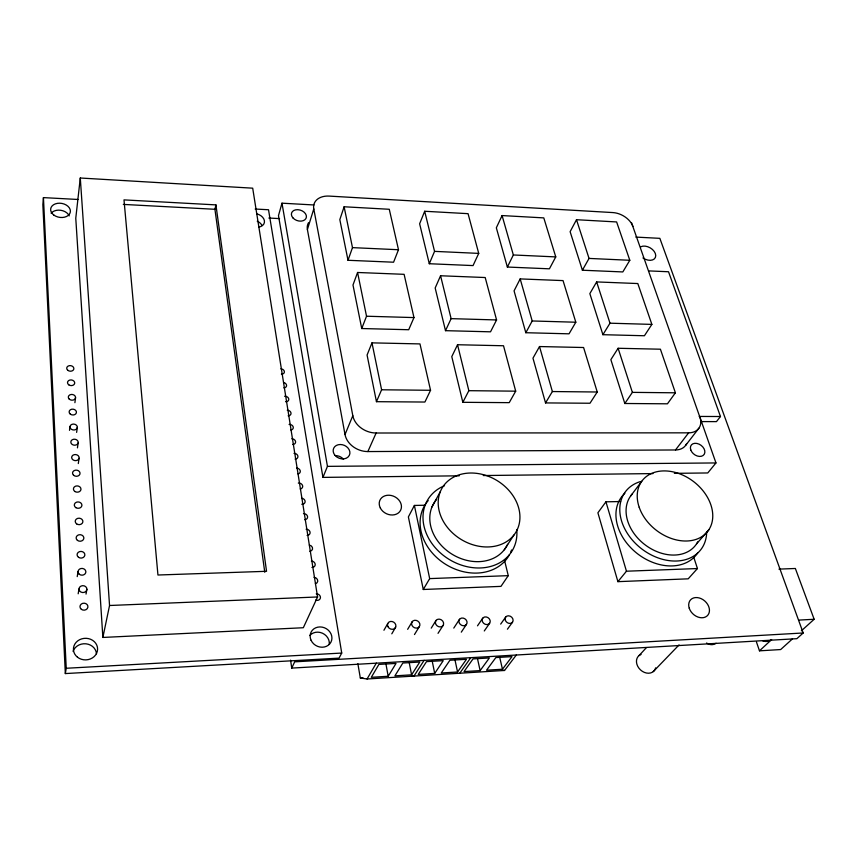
<?xml version="1.0" encoding="UTF-8"?>
<svg xmlns="http://www.w3.org/2000/svg" width="857" height="857" viewBox="0 0 857 857"><rect width="100%" height="100%" fill="white"/><g stroke="black" fill="none" stroke-linecap="round" stroke-linejoin="round"><path stroke-width="1.29" d="M78.062 199.477L43.439 197.613L42.85 204.587L65.336 673.57L339.051 658.122L341.729 653.055L268.52 209.751L255.193 209.033M80.29 178.01L75.77 218.235L102.872 637.447L303.324 627.731L317.572 596.965L252.697 188.176L80.29 178.01L109.546 605.503L102.872 637.447M69.503 430.343L69.985 426.625M74.902 402.683L75.566 397.659M76.627 432.378L77.312 427.429A3.685 2.957 6.2 0 0 72.095 424.29A3.685 2.957 6.2 0 0 71.538 429.378A3.685 2.957 6.2 0 0 77.312 427.429M77.441 447.868L78.137 442.962A3.707 2.999 5.8 0 0 73.381 439.309A3.707 2.999 5.8 0 0 72.031 444.344A3.707 2.999 5.8 0 0 78.137 442.962M78.298 463.562L79.069 458.259A3.739 3.042 5.5 0 0 74.141 454.681A3.739 3.042 5.5 0 0 72.984 459.845A3.739 3.042 5.5 0 0 79.069 458.259M77.226 576.611L78.03 571.694M78.18 593.794L78.994 588.952M65.336 673.57L66.235 668.267L43.439 197.613M86.032 594.094L86.889 589.252A3.953 3.439 1.5 0 0 81.094 586.059A3.953 3.439 1.5 0 0 80.847 592.005A3.953 3.439 1.5 0 0 86.889 589.252M264.77 572.294L214.925 209.29L215.921 204.887L123.997 199.885L157.945 575.015L266.548 571.298L215.921 204.887M314.005 204.973L281.985 203.184L278.482 215.61L322.939 477.392L459.234 475.817M686.607 443.733A18.983 13.669 35 0 1 675.509 449.968L367.867 451.564A20.332 16.208 23.3 0 1 345.017 434.531L307.395 229.515L313.78 208.937A18.822 13.241 19.6 0 1 329.184 196.092L612.905 212.579A17.408 11.495 28.7 0 1 632.905 226.409M344.118 206.773L339.822 219.596L348.006 260.282L393.577 262.21L398.494 249.73L389.271 209.279L344.118 206.773L352.484 247.63L348.006 260.282M357.573 272.483L352.988 285.017L361.74 328.531L408.703 329.731L413.974 317.583L404.108 274.326L357.573 272.483L366.528 316.222L361.74 328.531M424.686 211.261L419.63 223.784L429.293 263.731L473.053 265.584L478.72 253.393L468.061 213.672L424.686 211.261L434.553 251.369L429.293 263.731M371.981 342.864L367.075 355.034L376.459 401.687L424.911 402.04L430.546 390.289L419.973 343.914L371.981 342.864L381.601 389.785L376.459 401.687M322.939 477.392L327.449 466.358L281.985 203.184M345.017 434.531L352.816 415.709L313.78 208.937M440.562 275.761L435.174 288.006L445.501 330.673L490.525 331.82L496.578 319.95L485.201 277.529L440.562 275.761L451.114 318.643L445.501 330.673M367.867 451.564L376.127 433.01L688.621 432.839A19.315 13.733 34.8 0 0 699.923 417.016M502.084 215.568L496.332 227.801L507.365 267.041L549.412 268.819L555.764 256.907L543.788 217.892L502.084 215.568L513.343 254.968L507.365 267.041M803.202 632.98L796.86 638.679L291.734 668.096L294.69 661.829L803.202 632.98L659.847 238.342L635.83 237.089M457.542 344.739L451.778 356.63L462.834 402.308L509.219 402.651L515.7 391.167L503.509 345.757L457.542 344.739L468.854 390.685L462.834 402.308M520.178 278.911L514.061 290.866L525.823 332.72L569.037 333.823L575.818 322.221L563.038 280.603L520.178 278.911L532.197 320.968L525.823 332.72M424.933 505.234L414.392 505.437L408.382 516.91L423.272 589.498L500.97 586.37L508.255 575.647L504.516 560.296M576.504 219.713L570.119 231.669L582.396 270.223L622.825 271.937L629.809 260.282L616.622 221.942L576.504 219.713L589.038 258.418L582.396 270.223M431.982 506.969L440.348 491.575M539.514 346.549L532.968 358.172L545.545 402.919L589.991 403.24L597.243 392.003L583.585 347.513L539.514 346.549L552.369 391.542L545.545 402.919M383.936 630.259L387.739 623.564M391.799 633.826L395.666 627.163M596.643 281.921L589.841 293.619L602.91 334.691L644.421 335.751L651.866 324.396L637.812 283.549L596.643 281.921L609.991 323.196L602.91 334.691M357.872 663.714L360.315 677.973L367.064 678.99L376.33 663.093M423.272 589.498L429.678 578.604L414.392 505.437M407.653 629.327L412.303 621.55M388.189 676.269L396.03 663.414L378.89 664.421L371.306 677.309L388.189 676.269L385.811 663.264M414.477 634.555L419.202 626.821A4.349 3.739 33.2 0 0 416.052 620.35A4.349 3.739 33.2 0 0 411.992 625.406A4.349 3.739 33.2 0 0 419.202 626.821M431.221 628.149L436.074 620.404M618.111 348.274L610.859 359.651L624.817 403.497L667.453 403.808L675.402 392.806L660.404 349.206L618.111 348.274L632.38 392.367L624.817 403.497M411.585 674.823L419.78 662.022L402.844 663.018L394.895 675.862L411.585 674.823L409.089 661.904M438.023 633.344L442.951 625.642A4.328 3.685 34.6 0 0 439.759 619.215A4.328 3.685 34.6 0 0 435.817 624.239A4.328 3.685 34.6 0 0 442.951 625.642M424.129 660.308L413.963 676.087L411.489 675.766M504.28 549.766L513.921 535.047A43 34.494 31.3 0 0 480.134 473.91A43 34.494 31.3 0 0 443.144 521.013A43 34.494 31.3 0 0 513.921 535.047M453.782 628.085L459.556 619.268M461.291 632.145L466.422 624.474A4.306 3.642 35.8 0 0 463.198 618.09A4.306 3.642 35.8 0 0 459.341 623.082A4.306 3.642 35.8 0 0 466.422 624.474M434.703 673.398L443.251 660.651L426.518 661.625L418.216 674.416L434.703 673.398L432.099 660.565M477.51 625.824L482.77 618.154M484.28 630.956L489.604 623.328A4.285 3.589 36.8 0 0 486.348 616.976A4.285 3.589 36.8 0 0 482.598 621.936A4.285 3.589 36.8 0 0 489.604 623.328M457.552 671.995L466.444 659.29L449.904 660.254L441.259 673.002L457.552 671.995L454.842 659.237M459.77 673.238L470.793 657.598M500.681 624.1L505.705 617.051M507.43 629.199L512.518 622.182M480.134 670.603L489.368 657.951L473.021 658.904L464.023 671.588L480.134 670.603L477.606 659.194M620.586 501.538L605.942 501.816L597.897 512.786L617.908 581.657L688.192 578.829L697.448 568.545L693.742 557.211M630.656 495.978L641.775 481.248M502.459 669.221L512.015 656.623L495.86 657.565L486.54 670.206L502.459 669.221L499.545 656.623M367.064 678.99L504.537 670.463L516.375 654.941M675.509 449.968L688.621 432.839M685.707 445.286L698.926 428.168M648.674 270.898L668.524 271.755L720.469 416.523L716.473 421.623L700.576 421.58M617.908 581.657L626.456 571.212L697.448 568.545M631.502 222.659L715.97 462.941L707.764 472.957L674.363 473.343M696.57 543.841L708.857 529.765M639.108 655.519L646.285 647.774M653.28 671.609L679.055 644.925M756.474 642.032L759.484 650.838L771.664 639.558M792.489 638.861L780.673 649.552L759.484 650.838M801.349 630.848L814.15 619.268L795.36 568.48L778.938 569.123M360.315 677.973L362.961 677.812M66.235 668.267L341.729 653.055M798.735 620.093L814.15 619.268M109.546 605.503L317.572 596.965M429.678 578.604L508.255 575.647M483.284 475.539L652.98 473.589M327.449 466.358L715.97 462.941M699.183 416.438L720.469 416.523M381.601 389.785L430.546 390.289M468.854 390.685L515.7 391.167M552.369 391.542L597.243 392.003M632.38 392.367L675.402 392.806M366.528 316.222L413.974 317.583M451.114 318.643L496.578 319.95M532.197 320.968L575.818 322.221M609.991 323.196L651.866 324.396M352.484 247.63L398.494 249.73M434.553 251.369L478.72 253.393M513.343 254.968L555.764 256.907M589.038 258.418L629.809 260.282M268.862 218.042L279.543 218.599M123.312 204.405L214.925 209.29M502.063 670.217L504.537 670.463M605.942 501.816L626.456 571.212M290.587 660.147L291.734 668.096M640.725 246.827A9.373 6.213 29.9 0 1 652.434 249.462A9.373 6.213 29.9 0 1 654.319 258.921A9.373 6.213 29.9 0 1 642.943 257.946M655.648 667.849A10.745 8.484 44 0 1 640.511 669.917A10.745 8.484 44 0 1 641.068 654.437M507.633 544.291A42.272 34.248 31.4 0 1 451.5 553.858A42.272 34.248 31.4 0 1 436.642 499.363M509.433 554.747A49.031 39.861 31.5 0 1 444.065 563.306A49.031 39.861 31.5 0 1 428.157 500.617M511.565 549.969A49.031 39.861 31.5 0 1 510.601 552.39M516.739 529.508A49.32 39.958 31.4 0 1 481.538 567.912A49.32 39.958 31.4 0 1 426.904 534.789A49.32 39.958 31.4 0 1 444.515 485.715M301.632 498.238A3.514 2.935 20.7 0 1 305.124 501.559A3.514 2.935 20.7 0 1 301.728 504.237M291.776 438.773A3.428 2.775 19.3 0 1 295.569 441.612A3.428 2.775 19.3 0 1 292.698 444.483M293.983 453.332A3.449 2.817 19.6 0 1 297.882 456.106A3.449 2.817 19.6 0 1 295.119 459.116M316.244 593.837A3.664 3.203 24.3 0 1 320.443 597.725A3.664 3.203 24.3 0 1 315.633 600.061M314.037 577.329A3.642 3.16 23.5 0 1 315.365 583.724M289.088 424.429A3.407 2.742 19 0 1 293.18 426.861A3.407 2.742 19 0 1 290.823 430.01M280.85 368.81A3.321 2.592 18.1 0 1 284.374 371.649A3.321 2.592 18.1 0 1 281.396 374.145M306.11 529.197A3.567 3.021 21.6 0 1 310.063 532.208A3.567 3.021 21.6 0 1 307.095 535.4M287.256 410.224A3.385 2.7 18.8 0 1 290.994 413.01A3.385 2.7 18.8 0 1 288.156 415.784M311.391 561.056A3.61 3.107 22.8 0 1 315.194 564.345A3.61 3.107 22.8 0 1 311.927 567.43M284.556 396.266A3.364 2.667 18.5 0 1 288.745 398.944A3.364 2.667 18.5 0 1 285.552 401.708M296.715 468.104A3.471 2.86 19.9 0 1 300.239 470.847A3.471 2.86 19.9 0 1 297.957 473.9M309.334 545.063A3.589 3.064 22.1 0 1 309.805 551.287M303.474 513.611A3.546 2.978 21.1 0 1 307.534 516.439A3.546 2.978 21.1 0 1 304.771 519.706M298.322 483.091A3.492 2.892 20.3 0 1 302.564 485.565A3.492 2.892 20.3 0 1 300.218 488.961M283.592 382.511A3.342 2.625 18.3 0 1 286.57 385.425A3.342 2.625 18.3 0 1 283.838 387.846M73.049 651.341A11.998 10.745 -2 0 1 85.979 643.811A11.998 10.745 -2 0 1 96.466 653.805M51.141 213.264A9.898 7.06 9.3 0 1 60.718 210.276A9.898 7.06 9.3 0 1 69.203 215.889M257.239 221.192A9.202 6.61 16.6 0 1 262.06 225.53M309.859 635.476A11.045 9.855 26.4 0 1 322.5 633.237A11.045 9.855 26.4 0 1 329.259 644.271M256.714 213.832A9.256 6.62 16.7 0 1 264.417 220.785A9.256 6.62 16.7 0 1 258.814 227.073M307.395 229.515A18.5 13.198 19.4 0 1 308.52 222.702M376.127 433.01A20.718 16.326 23.4 0 1 352.816 415.709M335.655 455.645A8.495 6.91 22.3 0 1 343.357 459.159M716.109 643.264A28.688 14.74 84.7 0 1 706.564 643.007M770.786 640.083A28.27 15.555 84.1 0 1 762.751 640.865M697.716 541.87A40.75 30.498 37.8 0 1 645.803 545.363A40.75 30.498 37.8 0 1 632.327 493.932M697.78 552.765A47.274 35.523 37.9 0 1 636.215 552.722A47.274 35.523 37.9 0 1 624.882 493.257M706.671 531.811A47.542 35.587 37.8 0 1 641.914 549.048A47.542 35.587 37.8 0 1 640.608 481.527M689.232 608.181A11.548 8.763 42.2 0 0 706.864 616.14A11.548 8.763 42.2 0 0 701.144 598.647A11.548 8.763 42.2 0 0 689.232 608.181M380.294 507.912A11.495 9.448 26.5 0 0 399.491 511.918A11.495 9.448 26.5 0 0 391.221 495.485A11.495 9.448 26.5 0 0 380.294 507.912M67.757 370.267A3.589 2.796 7.2 0 0 73.745 369.313A3.589 2.796 7.2 0 0 69.353 365.66A3.589 2.796 7.2 0 0 67.757 370.267M77.419 540.36A3.867 3.278 3.4 0 0 83.782 538.71A3.867 3.278 3.4 0 0 78.823 534.822A3.867 3.278 3.4 0 0 77.419 540.36M75.973 507.698A3.814 3.182 4.3 0 0 81.918 505.437A3.814 3.182 4.3 0 0 76.477 502.202A3.814 3.182 4.3 0 0 75.973 507.698M81.372 609.327A3.974 3.492 0.8 0 0 87.864 607.313A3.974 3.492 0.8 0 0 82.615 603.382A3.974 3.492 0.8 0 0 81.372 609.327M70.338 414.135A3.664 2.914 6.5 0 0 76.359 412.828A3.664 2.914 6.5 0 0 71.667 409.239A3.664 2.914 6.5 0 0 70.338 414.135M79.133 574.126A3.921 3.385 2.2 0 0 85.721 572.765A3.921 3.385 2.2 0 0 80.997 568.512A3.921 3.385 2.2 0 0 79.133 574.126M69.224 399.105A3.642 2.871 6.7 0 0 75.384 398.387A3.642 2.871 6.7 0 0 71.227 394.466A3.642 2.871 6.7 0 0 69.224 399.105M73.552 475.239A3.76 3.085 5.1 0 0 79.883 474.21A3.76 3.085 5.1 0 0 75.448 470.172A3.76 3.085 5.1 0 0 73.552 475.239M78.533 557.318A3.889 3.332 2.8 0 0 84.822 555.325A3.889 3.332 2.8 0 0 79.572 551.629A3.889 3.332 2.8 0 0 78.533 557.318M76.627 523.873A3.835 3.235 3.9 0 0 82.84 522.02A3.835 3.235 3.9 0 0 77.708 518.367A3.835 3.235 3.9 0 0 76.627 523.873M75.084 491.586A3.782 3.139 4.8 0 0 80.976 489.368A3.782 3.139 4.8 0 0 75.545 486.176A3.782 3.139 4.8 0 0 75.084 491.586M68.785 384.825A3.61 2.828 7 0 0 74.655 383.433A3.61 2.828 7 0 0 69.888 380.037A3.61 2.828 7 0 0 68.785 384.825M53.852 215.075A9.952 7.07 9.4 0 0 70.167 212.665A9.952 7.07 9.4 0 0 57.526 203.334A9.952 7.07 9.4 0 0 53.852 215.075M77.462 657.19A12.073 10.787 -1.6 0 0 97.334 651.234A12.073 10.787 -1.6 0 0 81.736 638.861A12.073 10.787 -1.6 0 0 77.462 657.19M311.08 640.286A11.12 9.888 26.4 0 0 329.816 643.821A11.12 9.888 26.4 0 0 322.243 627.142A11.12 9.888 26.4 0 0 311.08 640.286M690.763 449.925A7.949 5.688 36.2 0 0 703.051 455.528A7.949 5.688 36.2 0 0 699.087 444.151A7.949 5.688 36.2 0 0 690.763 449.925M335.044 455.388A8.591 6.942 22.3 0 0 349.367 455.271A8.591 6.942 22.3 0 0 340.208 444.515A8.591 6.942 22.3 0 0 335.044 455.388M292.987 217.946A7.713 5.474 18.4 0 0 305.885 218.589A7.713 5.474 18.4 0 0 297.85 209.686A7.713 5.474 18.4 0 0 292.987 217.946M505.202 619.825A4.274 3.546 37.7 0 0 511.854 622.835A4.274 3.546 37.7 0 0 510.258 616.215A4.274 3.546 37.7 0 0 505.202 619.825M387.889 626.596A4.371 3.792 31.7 0 0 395.163 628.01A4.371 3.792 31.7 0 0 392.045 621.496A4.371 3.792 31.7 0 0 387.889 626.596M639.193 507.269A41.415 30.659 37.6 0 0 703.318 535.646A41.415 30.659 37.6 0 0 682.493 474.982A41.415 30.659 37.6 0 0 639.193 507.269"/></g></svg>
